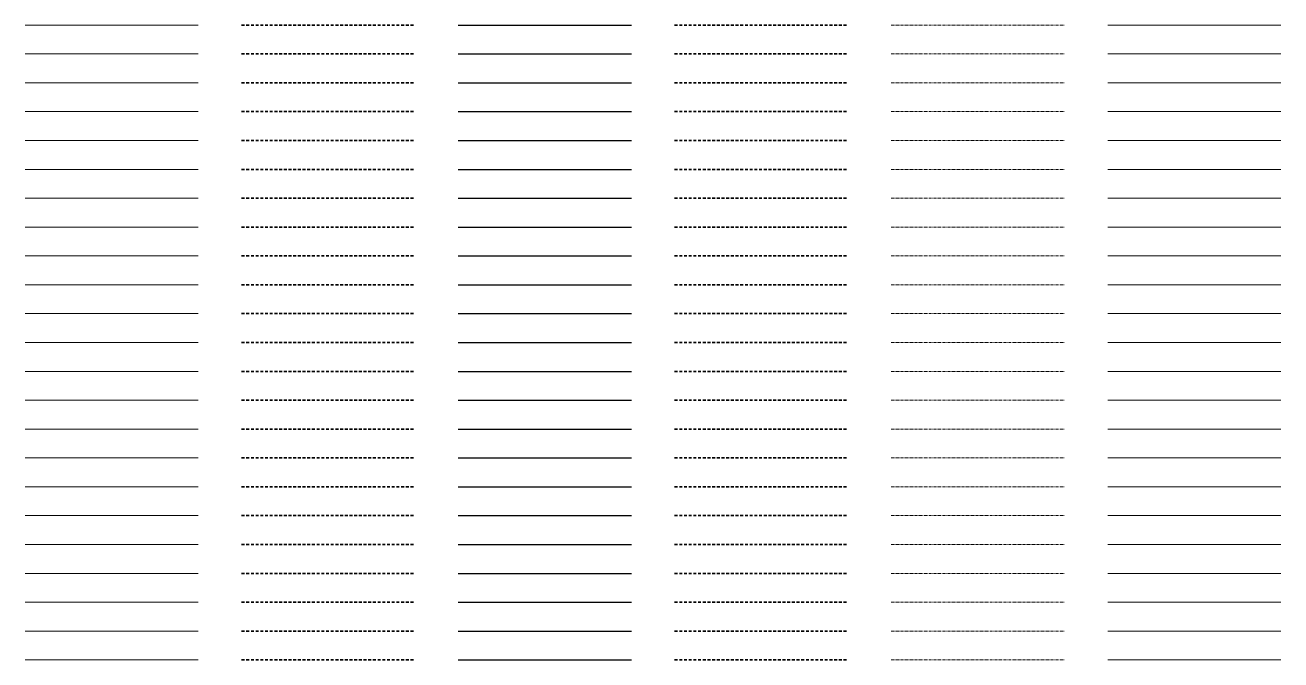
# Model space of a CAD drawing. Header units: metres. Extents: x -170 to 2070, y -13 to 14380.
# Drawn here: x 150 to 1020, y 13940 to 14380 of the extents above; entities that cross this region are included whole.
import ezdxf
from ezdxf.lldxf.tags import DXFTag

# ---------------------------------------------------------------- set-up
doc = ezdxf.new("R2010")
doc.units = ezdxf.units.M
doc.linetypes.add('KL-SO', pattern=[3.25, 2, -1.25])
doc.linetypes.add('KL-VERLATEN-SO', pattern=[3.25, 2, -0.5, 0.25, -0.5])
for name, color, linetype, lineweight in [('B-OI-KL-ET_OV_DISTRIBUTIE_600 V_4x10Cu-G', 14, 'Continuous', 18), ('B-OI-KL-ET_OV_DISTRIBUTIE_600 V_4x10Cu-RESERVE-G', 14, 'KL-RESERVE-SO', 18), ('B-OI-KL-ET_OV_DISTRIBUTIE_600 V_4x10Cu-VERLATEN-G', 14, 'KL-VERLATEN-SO', 18), ('B-OI-KL-ET_OV_DISTRIBUTIE_600 V_4x150Al 4x6Cu-G', 14, 'Continuous', 18), ('B-OI-KL-ET_OV_DISTRIBUTIE_600 V_4x150Al 4x6Cu-RESERVE-G', 14, 'KL-RESERVE-SO', 18), ('B-OI-KL-ET_OV_DISTRIBUTIE_600 V_4x150Al 4x6Cu-VERLATEN-G', 14, 'KL-VERLATEN-SO', 18), ('B-OI-KL-ET_OV_DISTRIBUTIE_600 V_4x150Al-G', 14, 'Continuous', 18), ('B-OI-KL-ET_OV_DISTRIBUTIE_600 V_4x150Al-RESERVE-G', 14, 'KL-RESERVE-SO', 18), ('B-OI-KL-ET_OV_DISTRIBUTIE_600 V_4x150Al-VERLATEN-G', 14, 'KL-VERLATEN-SO', 18), ('B-OI-KL-ET_OV_DISTRIBUTIE_600 V_4x16Cu 4x2.5Cu-G', 14, 'Continuous', 18), ('B-OI-KL-ET_OV_DISTRIBUTIE_600 V_4x16Cu 4x2.5Cu-RESERVE-G', 14, 'KL-RESERVE-SO', 18), ('B-OI-KL-ET_OV_DISTRIBUTIE_600 V_4x16Cu 4x2.5Cu-VERLATEN-G', 14, 'KL-VERLATEN-SO', 18), ('B-OI-KL-ET_OV_DISTRIBUTIE_600 V_4x16Cu-G', 14, 'Continuous', 18), ('B-OI-KL-ET_OV_DISTRIBUTIE_600 V_4x16Cu-RESERVE-G', 14, 'KL-RESERVE-SO', 18), ('B-OI-KL-ET_OV_DISTRIBUTIE_600 V_4x16Cu-VERLATEN-G', 14, 'KL-VERLATEN-SO', 18), ('B-OI-KL-ET_OV_DISTRIBUTIE_600 V_4x2.5Cu-G', 14, 'Continuous', 18), ('B-OI-KL-ET_OV_DISTRIBUTIE_600 V_4x2.5Cu-RESERVE-G', 14, 'KL-RESERVE-SO', 18), ('B-OI-KL-ET_OV_DISTRIBUTIE_600 V_4x2.5Cu-VERLATEN-G', 14, 'KL-VERLATEN-SO', 18), ('B-OI-KL-ET_OV_DISTRIBUTIE_600 V_4x240Al-G', 14, 'Continuous', 18), ('B-OI-KL-ET_OV_DISTRIBUTIE_600 V_4x240Al-RESERVE-G', 14, 'KL-RESERVE-SO', 18), ('B-OI-KL-ET_OV_DISTRIBUTIE_600 V_4x240Al-VERLATEN-G', 14, 'KL-VERLATEN-SO', 18), ('B-OI-KL-ET_OV_DISTRIBUTIE_600 V_4x6Cu 4x2.5Cu-G', 14, 'Continuous', 18), ('B-OI-KL-ET_OV_DISTRIBUTIE_600 V_4x6Cu 4x2.5Cu-RESERVE-G', 14, 'KL-RESERVE-SO', 18), ('B-OI-KL-ET_OV_DISTRIBUTIE_600 V_4x6Cu 4x2.5Cu-VERLATEN-G', 14, 'KL-VERLATEN-SO', 18), ('B-OI-KL-ET_OV_DISTRIBUTIE_600 V_4x6Cu-G', 14, 'Continuous', 18), ('B-OI-KL-ET_OV_DISTRIBUTIE_600 V_4x6Cu-RESERVE-G', 14, 'KL-RESERVE-SO', 18), ('B-OI-KL-ET_OV_DISTRIBUTIE_600 V_4x6Cu-VERLATEN-G', 14, 'KL-VERLATEN-SO', 18), ('B-OI-KL-ET_OV_DISTRIBUTIE_600 V_4x95Al 4x6Cu-G', 14, 'Continuous', 18), ('B-OI-KL-ET_OV_DISTRIBUTIE_600 V_4x95Al 4x6Cu-RESERVE-G', 14, 'KL-RESERVE-SO', 18), ('B-OI-KL-ET_OV_DISTRIBUTIE_600 V_4x95Al 4x6Cu-VERLATEN-G', 14, 'KL-VERLATEN-SO', 18), ('B-OI-KL-ET_OV_DISTRIBUTIE_600 V_4x95Al-G', 14, 'Continuous', 18), ('B-OI-KL-ET_OV_DISTRIBUTIE_600 V_4x95Al-RESERVE-G', 14, 'KL-RESERVE-SO', 18), ('B-OI-KL-ET_OV_DISTRIBUTIE_600 V_4x95Al-VERLATEN-G', 14, 'KL-VERLATEN-SO', 18), ('B-OI-KL-ET_OV_DISTRIBUTIE_600 V_4x95Cu-G', 14, 'Continuous', 18), ('B-OI-KL-ET_OV_DISTRIBUTIE_600 V_4x95Cu-RESERVE-G', 14, 'KL-RESERVE-SO', 18), ('B-OI-KL-ET_OV_DISTRIBUTIE_600 V_4x95Cu-VERLATEN-G', 14, 'KL-VERLATEN-SO', 18), ('B-OI-KL-ET_OV_DISTRIBUTIE_600 V_OVERIG-G', 14, 'Continuous', 18), ('B-OI-KL-ET_OV_DISTRIBUTIE_600 V_OVERIG-RESERVE-G', 14, 'KL-RESERVE-SO', 18), ('B-OI-KL-ET_OV_DISTRIBUTIE_600 V_OVERIG-VERLATEN-G', 14, 'KL-VERLATEN-SO', 18), ('B-OI-KL-KATHODISCHE BESCHERMING_BUISLEIDING GEVAARLIJKE INHOUD-G', 7, 'Continuous', 18), ('B-OI-KL-KATHODISCHE BESCHERMING_BUISLEIDING GEVAARLIJKE INHOUD-RESERVE-G', 7, 'KL-RESERVE-SO', 18), ('B-OI-KL-KATHODISCHE BESCHERMING_BUISLEIDING GEVAARLIJKE INHOUD-VERLATEN-G', 7, 'KL-VERLATEN-SO', 18), ('B-OI-KL-KATHODISCHE BESCHERMING_CHEMIE-G', 7, 'Continuous', 18), ('B-OI-KL-KATHODISCHE BESCHERMING_CHEMIE-RESERVE-G', 7, 'KL-RESERVE-SO', 18), ('B-OI-KL-KATHODISCHE BESCHERMING_CHEMIE-VERLATEN-G', 7, 'KL-VERLATEN-SO', 18), ('B-OI-KL-KATHODISCHE BESCHERMING_GAS_HD-G', 40, 'Continuous', 18), ('B-OI-KL-KATHODISCHE BESCHERMING_GAS_HD-RESERVE-G', 40, 'KL-RESERVE-SO', 18), ('B-OI-KL-KATHODISCHE BESCHERMING_GAS_HD-VERLATEN-G', 40, 'KL-VERLATEN-SO', 18), ('B-OI-KL-KATHODISCHE BESCHERMING_GAS_LD-G', 40, 'Continuous', 18), ('B-OI-KL-KATHODISCHE BESCHERMING_GAS_LD-RESERVE-G', 40, 'KL-RESERVE-SO', 18), ('B-OI-KL-KATHODISCHE BESCHERMING_GAS_LD-VERLATEN-G', 40, 'KL-VERLATEN-SO', 18), ('B-OI-KL-KATHODISCHE BESCHERMING_OVERIG-G', 7, 'Continuous', 18), ('B-OI-KL-KATHODISCHE BESCHERMING_OVERIG-RESERVE-G', 7, 'KL-RESERVE-SO', 18), ('B-OI-KL-KATHODISCHE BESCHERMING_OVERIG-VERLATEN-G', 7, 'KL-VERLATEN-SO', 18), ('B-OI-KL-KATHODISCHE BESCHERMING_PERSLEIDING-G', 7, 'Continuous', 18), ('B-OI-KL-KATHODISCHE BESCHERMING_PERSLEIDING-RESERVE-G', 7, 'KL-RESERVE-SO', 18), ('B-OI-KL-KATHODISCHE BESCHERMING_PERSLEIDING-VERLATEN-G', 7, 'KL-VERLATEN-SO', 18), ('B-OI-KL-KATHODISCHE BESCHERMING_VRIJVERVAL-G', 7, 'Continuous', 18), ('B-OI-KL-KATHODISCHE BESCHERMING_VRIJVERVAL-RESERVE-G', 7, 'KL-RESERVE-SO', 18), ('B-OI-KL-KATHODISCHE BESCHERMING_VRIJVERVAL-VERLATEN-G', 7, 'KL-VERLATEN-SO', 18), ('B-OI-KL-KATHODISCHE BESCHERMING_WARMTENET-G', 7, 'Continuous', 18), ('B-OI-KL-KATHODISCHE BESCHERMING_WARMTENET-RESERVE-G', 7, 'KL-RESERVE-SO', 18), ('B-OI-KL-KATHODISCHE BESCHERMING_WARMTENET-VERLATEN-G', 7, 'KL-VERLATEN-SO', 18), ('B-OI-KL-KATHODISCHE BESCHERMING_WATER-G', 7, 'Continuous', 18), ('B-OI-KL-KATHODISCHE BESCHERMING_WATER-RESERVE-G', 7, 'KL-RESERVE-SO', 18), ('B-OI-KL-KATHODISCHE BESCHERMING_WATER-VERLATEN-G', 7, 'KL-VERLATEN-SO', 18), ('B-OI-KL-KATHODISCHE BESCHERMING_WEESLEIDING-G', 7, 'Continuous', 18), ('B-OI-KL-KATHODISCHE BESCHERMING_WEESLEIDING-RESERVE-G', 7, 'KL-RESERVE-SO', 18), ('B-OI-KL-KATHODISCHE BESCHERMING_WEESLEIDING-VERLATEN-G', 7, 'KL-VERLATEN-SO', 18), ('N-OI-KL-ET_OV_DISTRIBUTIE_600 V_4x10Cu-G', 14, 'KL-SO', 35), ('N-OI-KL-ET_OV_DISTRIBUTIE_600 V_4x150Al 4x6Cu-G', 14, 'KL-SO', 35), ('N-OI-KL-ET_OV_DISTRIBUTIE_600 V_4x150Al-G', 14, 'KL-SO', 35), ('N-OI-KL-ET_OV_DISTRIBUTIE_600 V_4x16Cu 4x2.5Cu-G', 14, 'KL-SO', 35), ('N-OI-KL-ET_OV_DISTRIBUTIE_600 V_4x16Cu-G', 14, 'KL-SO', 35), ('N-OI-KL-ET_OV_DISTRIBUTIE_600 V_4x2.5Cu-G', 14, 'KL-SO', 35), ('N-OI-KL-ET_OV_DISTRIBUTIE_600 V_4x240Al-G', 14, 'KL-SO', 35), ('N-OI-KL-ET_OV_DISTRIBUTIE_600 V_4x6Cu 4x2.5Cu-G', 14, 'KL-SO', 35), ('N-OI-KL-ET_OV_DISTRIBUTIE_600 V_4x6Cu-G', 14, 'KL-SO', 35), ('N-OI-KL-ET_OV_DISTRIBUTIE_600 V_4x95Al 4x6Cu-G', 14, 'KL-SO', 35), ('N-OI-KL-ET_OV_DISTRIBUTIE_600 V_4x95Al-G', 14, 'KL-SO', 35), ('N-OI-KL-ET_OV_DISTRIBUTIE_600 V_4x95Cu-G', 14, 'KL-SO', 35), ('N-OI-KL-ET_OV_DISTRIBUTIE_600 V_OVERIG-G', 14, 'KL-SO', 35), ('N-OI-KL-KATHODISCHE BESCHERMING_BUISLEIDING GEVAARLIJKE INHOUD-G', 7, 'KL-SO', 35), ('N-OI-KL-KATHODISCHE BESCHERMING_CHEMIE-G', 7, 'KL-SO', 35), ('N-OI-KL-KATHODISCHE BESCHERMING_GAS_HD-G', 40, 'KL-SO', 35), ('N-OI-KL-KATHODISCHE BESCHERMING_GAS_LD-G', 40, 'KL-SO', 35), ('N-OI-KL-KATHODISCHE BESCHERMING_OVERIG-G', 7, 'KL-SO', 35), ('N-OI-KL-KATHODISCHE BESCHERMING_PERSLEIDING-G', 7, 'KL-SO', 35), ('N-OI-KL-KATHODISCHE BESCHERMING_VRIJVERVAL-G', 7, 'KL-SO', 35), ('N-OI-KL-KATHODISCHE BESCHERMING_WARMTENET-G', 7, 'KL-SO', 35), ('N-OI-KL-KATHODISCHE BESCHERMING_WATER-G', 7, 'KL-SO', 35), ('N-OI-KL-KATHODISCHE BESCHERMING_WEESLEIDING-G', 7, 'KL-SO', 35), ('R-OI-KL-ET_OV_DISTRIBUTIE_600 V_4x10Cu-G', 14, 'KL-SO', 35), ('R-OI-KL-ET_OV_DISTRIBUTIE_600 V_4x150Al 4x6Cu-G', 14, 'KL-SO', 35), ('R-OI-KL-ET_OV_DISTRIBUTIE_600 V_4x150Al-G', 14, 'KL-SO', 35), ('R-OI-KL-ET_OV_DISTRIBUTIE_600 V_4x16Cu 4x2.5Cu-G', 14, 'KL-SO', 35), ('R-OI-KL-ET_OV_DISTRIBUTIE_600 V_4x16Cu-G', 14, 'KL-SO', 35), ('R-OI-KL-ET_OV_DISTRIBUTIE_600 V_4x2.5Cu-G', 14, 'KL-SO', 35), ('R-OI-KL-ET_OV_DISTRIBUTIE_600 V_4x240Al-G', 14, 'KL-SO', 35), ('R-OI-KL-ET_OV_DISTRIBUTIE_600 V_4x6Cu 4x2.5Cu-G', 14, 'KL-SO', 35), ('R-OI-KL-ET_OV_DISTRIBUTIE_600 V_4x6Cu-G', 14, 'KL-SO', 35), ('R-OI-KL-ET_OV_DISTRIBUTIE_600 V_4x95Al 4x6Cu-G', 14, 'KL-SO', 35), ('R-OI-KL-ET_OV_DISTRIBUTIE_600 V_4x95Al-G', 14, 'KL-SO', 35), ('R-OI-KL-ET_OV_DISTRIBUTIE_600 V_4x95Cu-G', 14, 'KL-SO', 35), ('R-OI-KL-ET_OV_DISTRIBUTIE_600 V_OVERIG-G', 14, 'KL-SO', 35), ('R-OI-KL-KATHODISCHE BESCHERMING_BUISLEIDING GEVAARLIJKE INHOUD-G', 7, 'KL-SO', 35), ('R-OI-KL-KATHODISCHE BESCHERMING_CHEMIE-G', 7, 'KL-SO', 35), ('R-OI-KL-KATHODISCHE BESCHERMING_GAS_HD-G', 40, 'KL-SO', 35), ('R-OI-KL-KATHODISCHE BESCHERMING_GAS_LD-G', 40, 'KL-SO', 35), ('R-OI-KL-KATHODISCHE BESCHERMING_OVERIG-G', 7, 'KL-SO', 35), ('R-OI-KL-KATHODISCHE BESCHERMING_PERSLEIDING-G', 7, 'KL-SO', 35), ('R-OI-KL-KATHODISCHE BESCHERMING_VRIJVERVAL-G', 7, 'KL-SO', 35), ('R-OI-KL-KATHODISCHE BESCHERMING_WARMTENET-G', 7, 'KL-SO', 35), ('R-OI-KL-KATHODISCHE BESCHERMING_WATER-G', 7, 'KL-SO', 35), ('R-OI-KL-KATHODISCHE BESCHERMING_WEESLEIDING-G', 7, 'KL-SO', 35), ('V-OI-KL-ET_OV_DISTRIBUTIE_600 V_4x10Cu-G', 14, 'V-KL-SO', 25), ('V-OI-KL-ET_OV_DISTRIBUTIE_600 V_4x150Al 4x6Cu-G', 14, 'V-KL-SO', 25), ('V-OI-KL-ET_OV_DISTRIBUTIE_600 V_4x150Al-G', 14, 'V-KL-SO', 25), ('V-OI-KL-ET_OV_DISTRIBUTIE_600 V_4x16Cu 4x2.5Cu-G', 14, 'V-KL-SO', 25), ('V-OI-KL-ET_OV_DISTRIBUTIE_600 V_4x16Cu-G', 14, 'V-KL-SO', 25), ('V-OI-KL-ET_OV_DISTRIBUTIE_600 V_4x2.5Cu-G', 14, 'V-KL-SO', 25), ('V-OI-KL-ET_OV_DISTRIBUTIE_600 V_4x240Al-G', 14, 'V-KL-SO', 25), ('V-OI-KL-ET_OV_DISTRIBUTIE_600 V_4x6Cu 4x2.5Cu-G', 14, 'V-KL-SO', 25), ('V-OI-KL-ET_OV_DISTRIBUTIE_600 V_4x6Cu-G', 14, 'V-KL-SO', 25), ('V-OI-KL-ET_OV_DISTRIBUTIE_600 V_4x95Al 4x6Cu-G', 14, 'V-KL-SO', 25), ('V-OI-KL-ET_OV_DISTRIBUTIE_600 V_4x95Al-G', 14, 'V-KL-SO', 25), ('V-OI-KL-ET_OV_DISTRIBUTIE_600 V_4x95Cu-G', 14, 'V-KL-SO', 25), ('V-OI-KL-ET_OV_DISTRIBUTIE_600 V_OVERIG-G', 14, 'V-KL-SO', 25), ('V-OI-KL-KATHODISCHE BESCHERMING_BUISLEIDING GEVAARLIJKE INHOUD-G', 7, 'V-KL-SO', 25), ('V-OI-KL-KATHODISCHE BESCHERMING_CHEMIE-G', 7, 'V-KL-SO', 25), ('V-OI-KL-KATHODISCHE BESCHERMING_GAS_HD-G', 40, 'V-KL-SO', 25), ('V-OI-KL-KATHODISCHE BESCHERMING_GAS_LD-G', 40, 'V-KL-SO', 25), ('V-OI-KL-KATHODISCHE BESCHERMING_OVERIG-G', 7, 'V-KL-SO', 25), ('V-OI-KL-KATHODISCHE BESCHERMING_PERSLEIDING-G', 7, 'V-KL-SO', 25), ('V-OI-KL-KATHODISCHE BESCHERMING_VRIJVERVAL-G', 7, 'V-KL-SO', 25), ('V-OI-KL-KATHODISCHE BESCHERMING_WARMTENET-G', 7, 'V-KL-SO', 25), ('V-OI-KL-KATHODISCHE BESCHERMING_WATER-G', 7, 'V-KL-SO', 25), ('V-OI-KL-KATHODISCHE BESCHERMING_WEESLEIDING-G', 7, 'V-KL-SO', 25)]:
    doc.layers.add(name, color=color, linetype=linetype, lineweight=lineweight)
doc.styles.get("Standard").update_dxf_attribs({"font": 'NLCS-ISO.ttf'})
tags = doc.linetypes.add('KL-RESERVE-SO', pattern='A,7,-2,["RS",Standard,S=1,R=0,X=-1,Y=-0.5],-1.5', length=10.5).pattern_tags.tags
tags[6] = DXFTag(74, 10)
doc.linetypes.add('V-KL-SO', pattern='A,2,[24,nlcs.shx,S=0.75,R=0,X=0,Y=0],2', length=4)

msp = doc.modelspace()

# ---------------------------------------------------------------- linework, layer by layer
at = {"layer": 'B-OI-KL-ET_OV_DISTRIBUTIE_600 V_4x10Cu-G'}
msp.add_line((150, 13940), (270, 13940), dxfattribs=at)
at = {"layer": 'B-OI-KL-ET_OV_DISTRIBUTIE_600 V_4x10Cu-RESERVE-G'}
msp.add_line((900, 13940), (1020, 13940), dxfattribs=at)
at = {"layer": 'B-OI-KL-ET_OV_DISTRIBUTIE_600 V_4x10Cu-VERLATEN-G'}
msp.add_line((750, 13940), (870, 13940), dxfattribs=at)
at = {"layer": 'B-OI-KL-ET_OV_DISTRIBUTIE_600 V_4x150Al 4x6Cu-G'}
msp.add_line((150, 13980), (270, 13980), dxfattribs=at)
at = {"layer": 'B-OI-KL-ET_OV_DISTRIBUTIE_600 V_4x150Al 4x6Cu-RESERVE-G'}
msp.add_line((900, 13980), (1020, 13980), dxfattribs=at)
at = {"layer": 'B-OI-KL-ET_OV_DISTRIBUTIE_600 V_4x150Al 4x6Cu-VERLATEN-G'}
msp.add_line((750, 13980), (870, 13980), dxfattribs=at)
at = {"layer": 'B-OI-KL-ET_OV_DISTRIBUTIE_600 V_4x150Al-G'}
msp.add_line((150, 13960), (270, 13960), dxfattribs=at)
at = {"layer": 'B-OI-KL-ET_OV_DISTRIBUTIE_600 V_4x150Al-RESERVE-G'}
msp.add_line((900, 13960), (1020, 13960), dxfattribs=at)
at = {"layer": 'B-OI-KL-ET_OV_DISTRIBUTIE_600 V_4x150Al-VERLATEN-G'}
msp.add_line((750, 13960), (870, 13960), dxfattribs=at)
at = {"layer": 'B-OI-KL-ET_OV_DISTRIBUTIE_600 V_4x16Cu 4x2.5Cu-G'}
msp.add_line((150, 14020), (270, 14020), dxfattribs=at)
at = {"layer": 'B-OI-KL-ET_OV_DISTRIBUTIE_600 V_4x16Cu 4x2.5Cu-RESERVE-G'}
msp.add_line((900, 14020), (1020, 14020), dxfattribs=at)
at = {"layer": 'B-OI-KL-ET_OV_DISTRIBUTIE_600 V_4x16Cu 4x2.5Cu-VERLATEN-G'}
msp.add_line((750, 14020), (870, 14020), dxfattribs=at)
at = {"layer": 'B-OI-KL-ET_OV_DISTRIBUTIE_600 V_4x16Cu-G'}
msp.add_line((150, 14000), (270, 14000), dxfattribs=at)
at = {"layer": 'B-OI-KL-ET_OV_DISTRIBUTIE_600 V_4x16Cu-RESERVE-G'}
msp.add_line((900, 14000), (1020, 14000), dxfattribs=at)
at = {"layer": 'B-OI-KL-ET_OV_DISTRIBUTIE_600 V_4x16Cu-VERLATEN-G'}
msp.add_line((750, 14000), (870, 14000), dxfattribs=at)
at = {"layer": 'B-OI-KL-ET_OV_DISTRIBUTIE_600 V_4x2.5Cu-G'}
msp.add_line((150, 14040), (270, 14040), dxfattribs=at)
at = {"layer": 'B-OI-KL-ET_OV_DISTRIBUTIE_600 V_4x2.5Cu-RESERVE-G'}
msp.add_line((900, 14040), (1020, 14040), dxfattribs=at)
at = {"layer": 'B-OI-KL-ET_OV_DISTRIBUTIE_600 V_4x2.5Cu-VERLATEN-G'}
msp.add_line((750, 14040), (870, 14040), dxfattribs=at)
at = {"layer": 'B-OI-KL-ET_OV_DISTRIBUTIE_600 V_4x240Al-G'}
msp.add_line((150, 14060), (270, 14060), dxfattribs=at)
at = {"layer": 'B-OI-KL-ET_OV_DISTRIBUTIE_600 V_4x240Al-RESERVE-G'}
msp.add_line((900, 14060), (1020, 14060), dxfattribs=at)
at = {"layer": 'B-OI-KL-ET_OV_DISTRIBUTIE_600 V_4x240Al-VERLATEN-G'}
msp.add_line((750, 14060), (870, 14060), dxfattribs=at)
at = {"layer": 'B-OI-KL-ET_OV_DISTRIBUTIE_600 V_4x6Cu 4x2.5Cu-G'}
msp.add_line((150, 14100), (270, 14100), dxfattribs=at)
at = {"layer": 'B-OI-KL-ET_OV_DISTRIBUTIE_600 V_4x6Cu 4x2.5Cu-RESERVE-G'}
msp.add_line((900, 14100), (1020, 14100), dxfattribs=at)
at = {"layer": 'B-OI-KL-ET_OV_DISTRIBUTIE_600 V_4x6Cu 4x2.5Cu-VERLATEN-G'}
msp.add_line((750, 14100), (870, 14100), dxfattribs=at)
at = {"layer": 'B-OI-KL-ET_OV_DISTRIBUTIE_600 V_4x6Cu-G'}
msp.add_line((150, 14080), (270, 14080), dxfattribs=at)
at = {"layer": 'B-OI-KL-ET_OV_DISTRIBUTIE_600 V_4x6Cu-RESERVE-G'}
msp.add_line((900, 14080), (1020, 14080), dxfattribs=at)
at = {"layer": 'B-OI-KL-ET_OV_DISTRIBUTIE_600 V_4x6Cu-VERLATEN-G'}
msp.add_line((750, 14080), (870, 14080), dxfattribs=at)
at = {"layer": 'B-OI-KL-ET_OV_DISTRIBUTIE_600 V_4x95Al 4x6Cu-G'}
msp.add_line((150, 14140), (270, 14140), dxfattribs=at)
at = {"layer": 'B-OI-KL-ET_OV_DISTRIBUTIE_600 V_4x95Al 4x6Cu-RESERVE-G'}
msp.add_line((900, 14140), (1020, 14140), dxfattribs=at)
at = {"layer": 'B-OI-KL-ET_OV_DISTRIBUTIE_600 V_4x95Al 4x6Cu-VERLATEN-G'}
msp.add_line((750, 14140), (870, 14140), dxfattribs=at)
at = {"layer": 'B-OI-KL-ET_OV_DISTRIBUTIE_600 V_4x95Al-G'}
msp.add_line((150, 14120), (270, 14120), dxfattribs=at)
at = {"layer": 'B-OI-KL-ET_OV_DISTRIBUTIE_600 V_4x95Al-RESERVE-G'}
msp.add_line((900, 14120), (1020, 14120), dxfattribs=at)
at = {"layer": 'B-OI-KL-ET_OV_DISTRIBUTIE_600 V_4x95Al-VERLATEN-G'}
msp.add_line((750, 14120), (870, 14120), dxfattribs=at)
at = {"layer": 'B-OI-KL-ET_OV_DISTRIBUTIE_600 V_4x95Cu-G'}
msp.add_line((150, 14160), (270, 14160), dxfattribs=at)
at = {"layer": 'B-OI-KL-ET_OV_DISTRIBUTIE_600 V_4x95Cu-RESERVE-G'}
msp.add_line((900, 14160), (1020, 14160), dxfattribs=at)
at = {"layer": 'B-OI-KL-ET_OV_DISTRIBUTIE_600 V_4x95Cu-VERLATEN-G'}
msp.add_line((750, 14160), (870, 14160), dxfattribs=at)
at = {"layer": 'B-OI-KL-ET_OV_DISTRIBUTIE_600 V_OVERIG-G'}
msp.add_line((150, 14180), (270, 14180), dxfattribs=at)
at = {"layer": 'B-OI-KL-ET_OV_DISTRIBUTIE_600 V_OVERIG-RESERVE-G'}
msp.add_line((900, 14180), (1020, 14180), dxfattribs=at)
at = {"layer": 'B-OI-KL-ET_OV_DISTRIBUTIE_600 V_OVERIG-VERLATEN-G'}
msp.add_line((750, 14180), (870, 14180), dxfattribs=at)
at = {"layer": 'B-OI-KL-KATHODISCHE BESCHERMING_BUISLEIDING GEVAARLIJKE INHOUD-G'}
msp.add_line((150, 14200), (270, 14200), dxfattribs=at)
at = {"layer": 'B-OI-KL-KATHODISCHE BESCHERMING_BUISLEIDING GEVAARLIJKE INHOUD-RESERVE-G'}
msp.add_line((900, 14200), (1020, 14200), dxfattribs=at)
at = {"layer": 'B-OI-KL-KATHODISCHE BESCHERMING_BUISLEIDING GEVAARLIJKE INHOUD-VERLATEN-G'}
msp.add_line((750, 14200), (870, 14200), dxfattribs=at)
at = {"layer": 'B-OI-KL-KATHODISCHE BESCHERMING_CHEMIE-G'}
msp.add_line((150, 14220), (270, 14220), dxfattribs=at)
at = {"layer": 'B-OI-KL-KATHODISCHE BESCHERMING_CHEMIE-RESERVE-G'}
msp.add_line((900, 14220), (1020, 14220), dxfattribs=at)
at = {"layer": 'B-OI-KL-KATHODISCHE BESCHERMING_CHEMIE-VERLATEN-G'}
msp.add_line((750, 14220), (870, 14220), dxfattribs=at)
at = {"layer": 'B-OI-KL-KATHODISCHE BESCHERMING_GAS_HD-G'}
msp.add_line((150, 14240), (270, 14240), dxfattribs=at)
at = {"layer": 'B-OI-KL-KATHODISCHE BESCHERMING_GAS_HD-RESERVE-G'}
msp.add_line((900, 14240), (1020, 14240), dxfattribs=at)
at = {"layer": 'B-OI-KL-KATHODISCHE BESCHERMING_GAS_HD-VERLATEN-G'}
msp.add_line((750, 14240), (870, 14240), dxfattribs=at)
at = {"layer": 'B-OI-KL-KATHODISCHE BESCHERMING_GAS_LD-G'}
msp.add_line((150, 14260), (270, 14260), dxfattribs=at)
at = {"layer": 'B-OI-KL-KATHODISCHE BESCHERMING_GAS_LD-RESERVE-G'}
msp.add_line((900, 14260), (1020, 14260), dxfattribs=at)
at = {"layer": 'B-OI-KL-KATHODISCHE BESCHERMING_GAS_LD-VERLATEN-G'}
msp.add_line((750, 14260), (870, 14260), dxfattribs=at)
at = {"layer": 'B-OI-KL-KATHODISCHE BESCHERMING_OVERIG-G'}
msp.add_line((150, 14280), (270, 14280), dxfattribs=at)
at = {"layer": 'B-OI-KL-KATHODISCHE BESCHERMING_OVERIG-RESERVE-G'}
msp.add_line((900, 14280), (1020, 14280), dxfattribs=at)
at = {"layer": 'B-OI-KL-KATHODISCHE BESCHERMING_OVERIG-VERLATEN-G'}
msp.add_line((750, 14280), (870, 14280), dxfattribs=at)
at = {"layer": 'B-OI-KL-KATHODISCHE BESCHERMING_PERSLEIDING-G'}
msp.add_line((150, 14300), (270, 14300), dxfattribs=at)
at = {"layer": 'B-OI-KL-KATHODISCHE BESCHERMING_PERSLEIDING-RESERVE-G'}
msp.add_line((900, 14300), (1020, 14300), dxfattribs=at)
at = {"layer": 'B-OI-KL-KATHODISCHE BESCHERMING_PERSLEIDING-VERLATEN-G'}
msp.add_line((750, 14300), (870, 14300), dxfattribs=at)
at = {"layer": 'B-OI-KL-KATHODISCHE BESCHERMING_VRIJVERVAL-G'}
msp.add_line((150, 14320), (270, 14320), dxfattribs=at)
at = {"layer": 'B-OI-KL-KATHODISCHE BESCHERMING_VRIJVERVAL-RESERVE-G'}
msp.add_line((900, 14320), (1020, 14320), dxfattribs=at)
at = {"layer": 'B-OI-KL-KATHODISCHE BESCHERMING_VRIJVERVAL-VERLATEN-G'}
msp.add_line((750, 14320), (870, 14320), dxfattribs=at)
at = {"layer": 'B-OI-KL-KATHODISCHE BESCHERMING_WARMTENET-G'}
msp.add_line((150, 14340), (270, 14340), dxfattribs=at)
at = {"layer": 'B-OI-KL-KATHODISCHE BESCHERMING_WARMTENET-RESERVE-G'}
msp.add_line((900, 14340), (1020, 14340), dxfattribs=at)
at = {"layer": 'B-OI-KL-KATHODISCHE BESCHERMING_WARMTENET-VERLATEN-G'}
msp.add_line((750, 14340), (870, 14340), dxfattribs=at)
at = {"layer": 'B-OI-KL-KATHODISCHE BESCHERMING_WATER-G'}
msp.add_line((150, 14360), (270, 14360), dxfattribs=at)
at = {"layer": 'B-OI-KL-KATHODISCHE BESCHERMING_WATER-RESERVE-G'}
msp.add_line((900, 14360), (1020, 14360), dxfattribs=at)
at = {"layer": 'B-OI-KL-KATHODISCHE BESCHERMING_WATER-VERLATEN-G'}
msp.add_line((750, 14360), (870, 14360), dxfattribs=at)
at = {"layer": 'B-OI-KL-KATHODISCHE BESCHERMING_WEESLEIDING-G'}
msp.add_line((150, 14380), (270, 14380), dxfattribs=at)
at = {"layer": 'B-OI-KL-KATHODISCHE BESCHERMING_WEESLEIDING-RESERVE-G'}
msp.add_line((900, 14380), (1020, 14380), dxfattribs=at)
at = {"layer": 'B-OI-KL-KATHODISCHE BESCHERMING_WEESLEIDING-VERLATEN-G'}
msp.add_line((750, 14380), (870, 14380), dxfattribs=at)
at = {"layer": 'N-OI-KL-ET_OV_DISTRIBUTIE_600 V_4x10Cu-G'}
msp.add_line((300, 13940), (420, 13940), dxfattribs=at)
at = {"layer": 'N-OI-KL-ET_OV_DISTRIBUTIE_600 V_4x150Al 4x6Cu-G'}
msp.add_line((300, 13980), (420, 13980), dxfattribs=at)
at = {"layer": 'N-OI-KL-ET_OV_DISTRIBUTIE_600 V_4x150Al-G'}
msp.add_line((300, 13960), (420, 13960), dxfattribs=at)
at = {"layer": 'N-OI-KL-ET_OV_DISTRIBUTIE_600 V_4x16Cu 4x2.5Cu-G'}
msp.add_line((300, 14020), (420, 14020), dxfattribs=at)
at = {"layer": 'N-OI-KL-ET_OV_DISTRIBUTIE_600 V_4x16Cu-G'}
msp.add_line((300, 14000), (420, 14000), dxfattribs=at)
at = {"layer": 'N-OI-KL-ET_OV_DISTRIBUTIE_600 V_4x2.5Cu-G'}
msp.add_line((300, 14040), (420, 14040), dxfattribs=at)
at = {"layer": 'N-OI-KL-ET_OV_DISTRIBUTIE_600 V_4x240Al-G'}
msp.add_line((300, 14060), (420, 14060), dxfattribs=at)
at = {"layer": 'N-OI-KL-ET_OV_DISTRIBUTIE_600 V_4x6Cu 4x2.5Cu-G'}
msp.add_line((300, 14100), (420, 14100), dxfattribs=at)
at = {"layer": 'N-OI-KL-ET_OV_DISTRIBUTIE_600 V_4x6Cu-G'}
msp.add_line((300, 14080), (420, 14080), dxfattribs=at)
at = {"layer": 'N-OI-KL-ET_OV_DISTRIBUTIE_600 V_4x95Al 4x6Cu-G'}
msp.add_line((300, 14140), (420, 14140), dxfattribs=at)
at = {"layer": 'N-OI-KL-ET_OV_DISTRIBUTIE_600 V_4x95Al-G'}
msp.add_line((300, 14120), (420, 14120), dxfattribs=at)
at = {"layer": 'N-OI-KL-ET_OV_DISTRIBUTIE_600 V_4x95Cu-G'}
msp.add_line((300, 14160), (420, 14160), dxfattribs=at)
at = {"layer": 'N-OI-KL-ET_OV_DISTRIBUTIE_600 V_OVERIG-G'}
msp.add_line((300, 14180), (420, 14180), dxfattribs=at)
at = {"layer": 'N-OI-KL-KATHODISCHE BESCHERMING_BUISLEIDING GEVAARLIJKE INHOUD-G'}
msp.add_line((300, 14200), (420, 14200), dxfattribs=at)
at = {"layer": 'N-OI-KL-KATHODISCHE BESCHERMING_CHEMIE-G'}
msp.add_line((300, 14220), (420, 14220), dxfattribs=at)
at = {"layer": 'N-OI-KL-KATHODISCHE BESCHERMING_GAS_HD-G'}
msp.add_line((300, 14240), (420, 14240), dxfattribs=at)
at = {"layer": 'N-OI-KL-KATHODISCHE BESCHERMING_GAS_LD-G'}
msp.add_line((300, 14260), (420, 14260), dxfattribs=at)
at = {"layer": 'N-OI-KL-KATHODISCHE BESCHERMING_OVERIG-G'}
msp.add_line((300, 14280), (420, 14280), dxfattribs=at)
at = {"layer": 'N-OI-KL-KATHODISCHE BESCHERMING_PERSLEIDING-G'}
msp.add_line((300, 14300), (420, 14300), dxfattribs=at)
at = {"layer": 'N-OI-KL-KATHODISCHE BESCHERMING_VRIJVERVAL-G'}
msp.add_line((300, 14320), (420, 14320), dxfattribs=at)
at = {"layer": 'N-OI-KL-KATHODISCHE BESCHERMING_WARMTENET-G'}
msp.add_line((300, 14340), (420, 14340), dxfattribs=at)
at = {"layer": 'N-OI-KL-KATHODISCHE BESCHERMING_WATER-G'}
msp.add_line((300, 14360), (420, 14360), dxfattribs=at)
at = {"layer": 'N-OI-KL-KATHODISCHE BESCHERMING_WEESLEIDING-G'}
msp.add_line((300, 14380), (420, 14380), dxfattribs=at)
at = {"layer": 'R-OI-KL-ET_OV_DISTRIBUTIE_600 V_4x10Cu-G'}
msp.add_line((600, 13940), (720, 13940), dxfattribs=at)
at = {"layer": 'R-OI-KL-ET_OV_DISTRIBUTIE_600 V_4x150Al 4x6Cu-G'}
msp.add_line((600, 13980), (720, 13980), dxfattribs=at)
at = {"layer": 'R-OI-KL-ET_OV_DISTRIBUTIE_600 V_4x150Al-G'}
msp.add_line((600, 13960), (720, 13960), dxfattribs=at)
at = {"layer": 'R-OI-KL-ET_OV_DISTRIBUTIE_600 V_4x16Cu 4x2.5Cu-G'}
msp.add_line((600, 14020), (720, 14020), dxfattribs=at)
at = {"layer": 'R-OI-KL-ET_OV_DISTRIBUTIE_600 V_4x16Cu-G'}
msp.add_line((600, 14000), (720, 14000), dxfattribs=at)
at = {"layer": 'R-OI-KL-ET_OV_DISTRIBUTIE_600 V_4x2.5Cu-G'}
msp.add_line((600, 14040), (720, 14040), dxfattribs=at)
at = {"layer": 'R-OI-KL-ET_OV_DISTRIBUTIE_600 V_4x240Al-G'}
msp.add_line((600, 14060), (720, 14060), dxfattribs=at)
at = {"layer": 'R-OI-KL-ET_OV_DISTRIBUTIE_600 V_4x6Cu 4x2.5Cu-G'}
msp.add_line((600, 14100), (720, 14100), dxfattribs=at)
at = {"layer": 'R-OI-KL-ET_OV_DISTRIBUTIE_600 V_4x6Cu-G'}
msp.add_line((600, 14080), (720, 14080), dxfattribs=at)
at = {"layer": 'R-OI-KL-ET_OV_DISTRIBUTIE_600 V_4x95Al 4x6Cu-G'}
msp.add_line((600, 14140), (720, 14140), dxfattribs=at)
at = {"layer": 'R-OI-KL-ET_OV_DISTRIBUTIE_600 V_4x95Al-G'}
msp.add_line((600, 14120), (720, 14120), dxfattribs=at)
at = {"layer": 'R-OI-KL-ET_OV_DISTRIBUTIE_600 V_4x95Cu-G'}
msp.add_line((600, 14160), (720, 14160), dxfattribs=at)
at = {"layer": 'R-OI-KL-ET_OV_DISTRIBUTIE_600 V_OVERIG-G'}
msp.add_line((600, 14180), (720, 14180), dxfattribs=at)
at = {"layer": 'R-OI-KL-KATHODISCHE BESCHERMING_BUISLEIDING GEVAARLIJKE INHOUD-G'}
msp.add_line((600, 14200), (720, 14200), dxfattribs=at)
at = {"layer": 'R-OI-KL-KATHODISCHE BESCHERMING_CHEMIE-G'}
msp.add_line((600, 14220), (720, 14220), dxfattribs=at)
at = {"layer": 'R-OI-KL-KATHODISCHE BESCHERMING_GAS_HD-G'}
msp.add_line((600, 14240), (720, 14240), dxfattribs=at)
at = {"layer": 'R-OI-KL-KATHODISCHE BESCHERMING_GAS_LD-G'}
msp.add_line((600, 14260), (720, 14260), dxfattribs=at)
at = {"layer": 'R-OI-KL-KATHODISCHE BESCHERMING_OVERIG-G'}
msp.add_line((600, 14280), (720, 14280), dxfattribs=at)
at = {"layer": 'R-OI-KL-KATHODISCHE BESCHERMING_PERSLEIDING-G'}
msp.add_line((600, 14300), (720, 14300), dxfattribs=at)
at = {"layer": 'R-OI-KL-KATHODISCHE BESCHERMING_VRIJVERVAL-G'}
msp.add_line((600, 14320), (720, 14320), dxfattribs=at)
at = {"layer": 'R-OI-KL-KATHODISCHE BESCHERMING_WARMTENET-G'}
msp.add_line((600, 14340), (720, 14340), dxfattribs=at)
at = {"layer": 'R-OI-KL-KATHODISCHE BESCHERMING_WATER-G'}
msp.add_line((600, 14360), (720, 14360), dxfattribs=at)
at = {"layer": 'R-OI-KL-KATHODISCHE BESCHERMING_WEESLEIDING-G'}
msp.add_line((600, 14380), (720, 14380), dxfattribs=at)
at = {"layer": 'V-OI-KL-ET_OV_DISTRIBUTIE_600 V_4x10Cu-G'}
msp.add_line((450, 13940), (570, 13940), dxfattribs=at)
at = {"layer": 'V-OI-KL-ET_OV_DISTRIBUTIE_600 V_4x150Al 4x6Cu-G'}
msp.add_line((450, 13980), (570, 13980), dxfattribs=at)
at = {"layer": 'V-OI-KL-ET_OV_DISTRIBUTIE_600 V_4x150Al-G'}
msp.add_line((450, 13960), (570, 13960), dxfattribs=at)
at = {"layer": 'V-OI-KL-ET_OV_DISTRIBUTIE_600 V_4x16Cu 4x2.5Cu-G'}
msp.add_line((450, 14020), (570, 14020), dxfattribs=at)
at = {"layer": 'V-OI-KL-ET_OV_DISTRIBUTIE_600 V_4x16Cu-G'}
msp.add_line((450, 14000), (570, 14000), dxfattribs=at)
at = {"layer": 'V-OI-KL-ET_OV_DISTRIBUTIE_600 V_4x2.5Cu-G'}
msp.add_line((450, 14040), (570, 14040), dxfattribs=at)
at = {"layer": 'V-OI-KL-ET_OV_DISTRIBUTIE_600 V_4x240Al-G'}
msp.add_line((450, 14060), (570, 14060), dxfattribs=at)
at = {"layer": 'V-OI-KL-ET_OV_DISTRIBUTIE_600 V_4x6Cu 4x2.5Cu-G'}
msp.add_line((450, 14100), (570, 14100), dxfattribs=at)
at = {"layer": 'V-OI-KL-ET_OV_DISTRIBUTIE_600 V_4x6Cu-G'}
msp.add_line((450, 14080), (570, 14080), dxfattribs=at)
at = {"layer": 'V-OI-KL-ET_OV_DISTRIBUTIE_600 V_4x95Al 4x6Cu-G'}
msp.add_line((450, 14140), (570, 14140), dxfattribs=at)
at = {"layer": 'V-OI-KL-ET_OV_DISTRIBUTIE_600 V_4x95Al-G'}
msp.add_line((450, 14120), (570, 14120), dxfattribs=at)
at = {"layer": 'V-OI-KL-ET_OV_DISTRIBUTIE_600 V_4x95Cu-G'}
msp.add_line((450, 14160), (570, 14160), dxfattribs=at)
at = {"layer": 'V-OI-KL-ET_OV_DISTRIBUTIE_600 V_OVERIG-G'}
msp.add_line((450, 14180), (570, 14180), dxfattribs=at)
at = {"layer": 'V-OI-KL-KATHODISCHE BESCHERMING_BUISLEIDING GEVAARLIJKE INHOUD-G'}
msp.add_line((450, 14200), (570, 14200), dxfattribs=at)
at = {"layer": 'V-OI-KL-KATHODISCHE BESCHERMING_CHEMIE-G'}
msp.add_line((450, 14220), (570, 14220), dxfattribs=at)
at = {"layer": 'V-OI-KL-KATHODISCHE BESCHERMING_GAS_HD-G'}
msp.add_line((450, 14240), (570, 14240), dxfattribs=at)
at = {"layer": 'V-OI-KL-KATHODISCHE BESCHERMING_GAS_LD-G'}
msp.add_line((450, 14260), (570, 14260), dxfattribs=at)
at = {"layer": 'V-OI-KL-KATHODISCHE BESCHERMING_OVERIG-G'}
msp.add_line((450, 14280), (570, 14280), dxfattribs=at)
at = {"layer": 'V-OI-KL-KATHODISCHE BESCHERMING_PERSLEIDING-G'}
msp.add_line((450, 14300), (570, 14300), dxfattribs=at)
at = {"layer": 'V-OI-KL-KATHODISCHE BESCHERMING_VRIJVERVAL-G'}
msp.add_line((450, 14320), (570, 14320), dxfattribs=at)
at = {"layer": 'V-OI-KL-KATHODISCHE BESCHERMING_WARMTENET-G'}
msp.add_line((450, 14340), (570, 14340), dxfattribs=at)
at = {"layer": 'V-OI-KL-KATHODISCHE BESCHERMING_WATER-G'}
msp.add_line((450, 14360), (570, 14360), dxfattribs=at)
at = {"layer": 'V-OI-KL-KATHODISCHE BESCHERMING_WEESLEIDING-G'}
msp.add_line((450, 14380), (570, 14380), dxfattribs=at)

doc.saveas('drawing.dxf')
